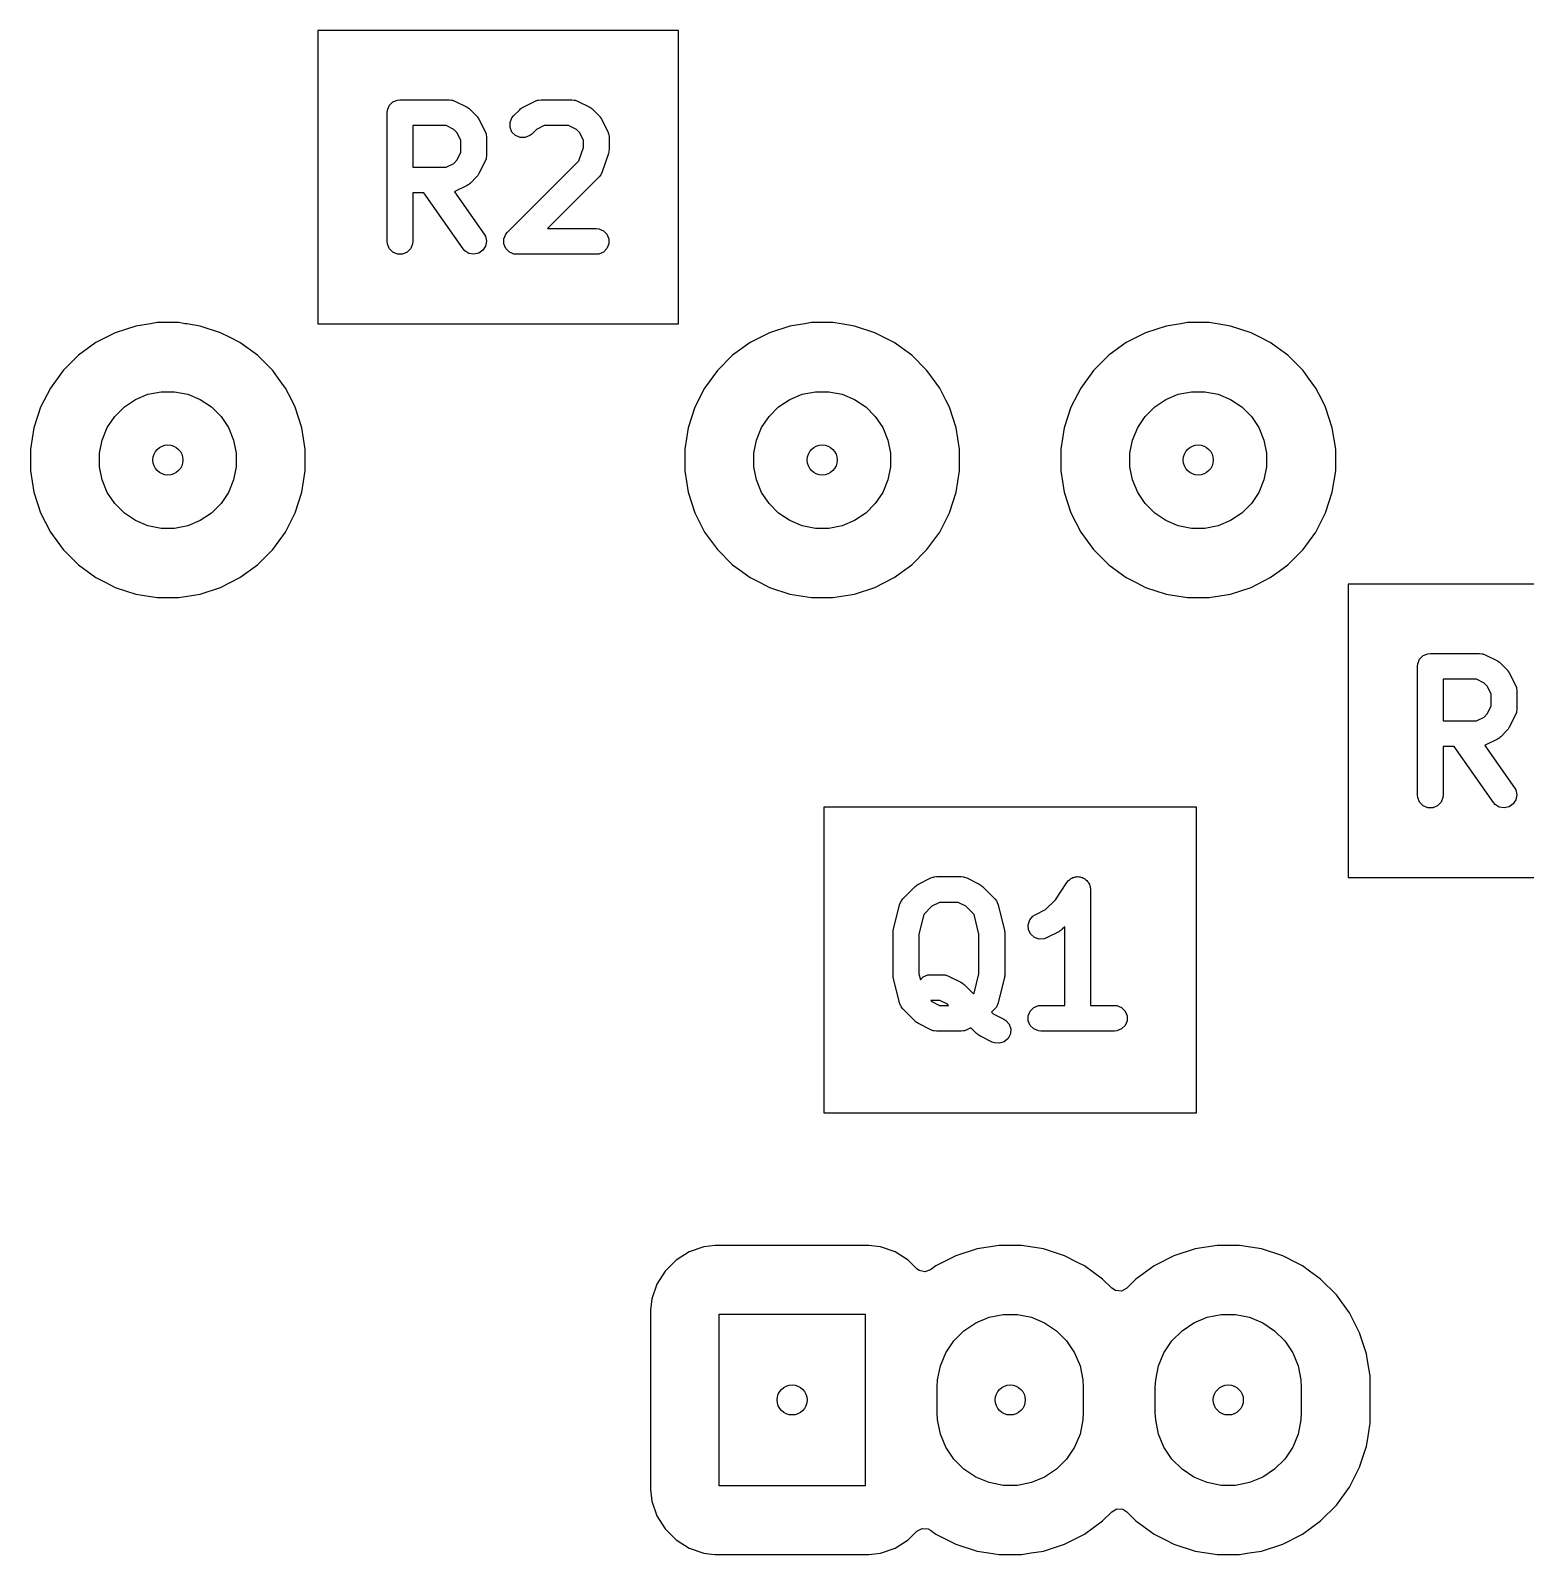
# Model space of a CAD drawing. Extents: x 20 to 124, y -124 to -20.
# Drawn here: x 41.95 to 59.37, y -97.72 to -79.97 of the extents above; entities that cross this region are included whole.
import ezdxf

# ---------------------------------------------------------------- set-up
doc = ezdxf.new("R2010")
doc.units = 0
doc.layers.add('BLACK', color=7, linetype='CONTINUOUS')
doc.layers.add('WHITE', color=7, linetype='CONTINUOUS')

msp = doc.modelspace()

# ---------------------------------------------------------------- linework, layer by layer
at = {"layer": 'BLACK', "linetype": 'CONTINUOUS'}
for p, q in [((49.499697, -79.966103), (45.301257, -79.966103)), ((45.301257, -79.966103), (45.301257, -83.381655)), ((49.499697, -82.131672), (49.499697, -79.966103)), ((46.173421, -80.798608), (46.227493, -80.77621)), ((46.227493, -80.77621), (46.256757, -80.773328)), ((46.256757, -80.773328), (46.828186, -80.773328)), ((46.828186, -80.773328), (46.85745, -80.77621)), ((46.85745, -80.77621), (46.86243, -80.778273)), ((46.86243, -80.778273), (46.867805, -80.778655)), ((46.867805, -80.778655), (46.895268, -80.789164)), ((47.832533, -80.789164), (47.859996, -80.778654)), ((47.859996, -80.778654), (47.865373, -80.778271)), ((47.865373, -80.778271), (47.870351, -80.77621)), ((47.870351, -80.77621), (47.899615, -80.773328)), ((47.899615, -80.773328), (48.256757, -80.773328)), ((48.256757, -80.773328), (48.286021, -80.77621)), ((48.286021, -80.77621), (48.290998, -80.778271)), ((48.290998, -80.778271), (48.296376, -80.778654)), ((48.296376, -80.778654), (48.323839, -80.789164)), ((46.106757, -80.923328), (46.109639, -80.894064)), ((46.106757, -82.423328), (46.106757, -80.923328)), ((46.109639, -80.894064), (46.132037, -80.839992)), ((46.132037, -80.839992), (46.173421, -80.798608)), ((46.895268, -80.789164), (47.038125, -80.860593)), ((47.038125, -80.860593), (47.05072, -80.868521)), ((47.05072, -80.868521), (47.054377, -80.870036)), ((47.054377, -80.870036), (47.058494, -80.873415)), ((47.058494, -80.873415), (47.063011, -80.876258)), ((47.063011, -80.876258), (47.065608, -80.879252)), ((47.065608, -80.879252), (47.077108, -80.88869)), ((47.077108, -80.88869), (47.148537, -80.960118)), ((47.579263, -80.960119), (47.650691, -80.888691)), ((47.650691, -80.888691), (47.662193, -80.87925)), ((47.662193, -80.87925), (47.664789, -80.876258)), ((47.664789, -80.876258), (47.669298, -80.873419)), ((47.669298, -80.873419), (47.673421, -80.870036)), ((47.673421, -80.870036), (47.677083, -80.868519)), ((47.677083, -80.868519), (47.689675, -80.860593)), ((47.689675, -80.860593), (47.832533, -80.789164)), ((48.323839, -80.789164), (48.466697, -80.860593)), ((48.466697, -80.860593), (48.47929, -80.86852)), ((48.47929, -80.86852), (48.48295, -80.870036)), ((48.48295, -80.870036), (48.487069, -80.873417)), ((48.487069, -80.873417), (48.491583, -80.876258)), ((48.491583, -80.876258), (48.494179, -80.879251)), ((48.494179, -80.879251), (48.505681, -80.888691)), ((48.505681, -80.888691), (48.577109, -80.960119)), ((46.792776, -81.073328), (46.406757, -81.073328)), ((46.406757, -81.073328), (46.406757, -81.559042)), ((46.88219, -81.118035), (46.792776, -81.073328)), ((46.919194, -81.155039), (46.88219, -81.118035)), ((47.148537, -80.960118), (47.157979, -80.971623)), ((47.157979, -80.971623), (47.160971, -80.974218)), ((47.160971, -80.974218), (47.16381, -80.978728)), ((47.16381, -80.978728), (47.167192, -80.982849)), ((47.167192, -80.982849), (47.168707, -80.986508)), ((47.168707, -80.986508), (47.176636, -80.999103)), ((47.176636, -80.999103), (47.248064, -81.141961)), ((47.538211, -81.036922), (47.560608, -80.98285)), ((47.538211, -81.095448), (47.538211, -81.036922)), ((47.560608, -81.14952), (47.538211, -81.095448)), ((47.560608, -80.98285), (47.579263, -80.960119)), ((47.845611, -81.118035), (47.791395, -81.172251)), ((47.935025, -81.073328), (47.845611, -81.118035)), ((48.221347, -81.073328), (47.935025, -81.073328)), ((48.310761, -81.118035), (48.221347, -81.073328)), ((48.347765, -81.155039), (48.310761, -81.118035)), ((48.577109, -80.960119), (48.586549, -80.971621)), ((48.586549, -80.971621), (48.589542, -80.974217)), ((48.589542, -80.974217), (48.59238, -80.978726)), ((48.59238, -80.978726), (48.595764, -80.982849)), ((48.595764, -80.982849), (48.59728, -80.986511)), ((48.59728, -80.986511), (48.605207, -80.999103)), ((48.605207, -80.999103), (48.676636, -81.141959)), ((46.9639, -81.244451), (46.919194, -81.155039)), ((46.9639, -81.387918), (46.9639, -81.244451)), ((47.248064, -81.141961), (47.258574, -81.169424)), ((47.258574, -81.169424), (47.258955, -81.174799)), ((47.258955, -81.174799), (47.261018, -81.179778)), ((47.261018, -81.179778), (47.2639, -81.209042)), ((47.2639, -81.209042), (47.2639, -81.423328)), ((47.601994, -81.190906), (47.560608, -81.14952)), ((47.656066, -81.213303), (47.601994, -81.190906)), ((47.714592, -81.213303), (47.656066, -81.213303)), ((47.768664, -81.190906), (47.714592, -81.213303)), ((47.791395, -81.172251), (47.768664, -81.190906)), ((48.392472, -81.244452), (48.347765, -81.155039)), ((48.392472, -81.327559), (48.392472, -81.244452)), ((48.676636, -81.141959), (48.687145, -81.169423)), ((48.687145, -81.169423), (48.687526, -81.174797)), ((48.687526, -81.174797), (48.68959, -81.179778)), ((48.68959, -81.179778), (48.692472, -81.209042)), ((48.692472, -81.209042), (48.692472, -81.3519)), ((46.882188, -81.514336), (46.919193, -81.477331)), ((46.919193, -81.477331), (46.9639, -81.387918)), ((47.248064, -81.490409), (47.176636, -81.633267)), ((47.258574, -81.462946), (47.248064, -81.490409)), ((47.258955, -81.45757), (47.258574, -81.462946)), ((47.261018, -81.452592), (47.258955, -81.45757)), ((47.2639, -81.423328), (47.261018, -81.452592)), ((47.507834, -82.317262), (48.339938, -81.485157)), ((48.339938, -81.485157), (48.392472, -81.327559)), ((48.684774, -81.399335), (48.613345, -81.61362)), ((48.688073, -81.384825), (48.684774, -81.399335)), ((48.68959, -81.381164), (48.688073, -81.384825)), ((48.690112, -81.375855), (48.68959, -81.381164)), ((48.691294, -81.370661), (48.690112, -81.375855)), ((48.692472, -81.3519), (48.691013, -81.366711)), ((48.691013, -81.366711), (48.691294, -81.370661)), ((46.406757, -81.559042), (46.792776, -81.559042)), ((46.792776, -81.559042), (46.882188, -81.514336)), ((47.157979, -81.660746), (47.148538, -81.672251)), ((47.160971, -81.658152), (47.157979, -81.660746)), ((47.163809, -81.653642), (47.160971, -81.658152)), ((47.167193, -81.64952), (47.163809, -81.653642)), ((47.168709, -81.645858), (47.167193, -81.64952)), ((47.176636, -81.633267), (47.168709, -81.645858)), ((48.595764, -81.649521), (48.577109, -81.672251)), ((48.597827, -81.644539), (48.595764, -81.649521)), ((48.601357, -81.64047), (48.597827, -81.644539)), ((48.613345, -81.61362), (48.601357, -81.64047)), ((46.895268, -81.843206), (46.891833, -81.84452)), ((46.891833, -81.84452), (47.236785, -82.337309)), ((47.038125, -81.771778), (46.895268, -81.843206)), ((47.050718, -81.76385), (47.038125, -81.771778)), ((47.054378, -81.762335), (47.050718, -81.76385)), ((47.058497, -81.758953), (47.054378, -81.762335)), ((47.063011, -81.756113), (47.058497, -81.758953)), ((47.065607, -81.753119), (47.063011, -81.756113)), ((47.077109, -81.74368), (47.065607, -81.753119)), ((47.148538, -81.672251), (47.077109, -81.74368)), ((48.577109, -81.672251), (47.976032, -82.273328)), ((46.535802, -81.859042), (46.406757, -81.859042)), ((46.406757, -81.859042), (46.406757, -82.423328)), ((46.991015, -82.509347), (46.535802, -81.859042)), ((49.499697, -83.381655), (49.499697, -82.131672)), ((47.236785, -82.337309), (47.251206, -82.362935)), ((47.251206, -82.362935), (47.263865, -82.420077)), ((47.466782, -82.394065), (47.489179, -82.339993)), ((47.489179, -82.339993), (47.507834, -82.317262)), ((47.976032, -82.273328), (48.542472, -82.273328)), ((48.542472, -82.273328), (48.571736, -82.27621)), ((48.571736, -82.27621), (48.625808, -82.298608)), ((48.625808, -82.298608), (48.667192, -82.339992)), ((48.667192, -82.339992), (48.68959, -82.394064)), ((46.109639, -82.452592), (46.106757, -82.423328)), ((46.132037, -82.506664), (46.109639, -82.452592)), ((46.173421, -82.548048), (46.132037, -82.506664)), ((46.227493, -82.570446), (46.173421, -82.548048)), ((46.340093, -82.548048), (46.286021, -82.570446)), ((46.381477, -82.506664), (46.340093, -82.548048)), ((46.403875, -82.452592), (46.381477, -82.506664)), ((46.406757, -82.423328), (46.403875, -82.452592)), ((47.010158, -82.531669), (46.991015, -82.509347)), ((47.059515, -82.563122), (47.010158, -82.531669)), ((47.222241, -82.52707), (47.174293, -82.560634)), ((47.253694, -82.477713), (47.222241, -82.52707)), ((47.263865, -82.420077), (47.253694, -82.477713)), ((47.466782, -82.452591), (47.466782, -82.394065)), ((47.489179, -82.506663), (47.466782, -82.452591)), ((47.530565, -82.548049), (47.489179, -82.506663)), ((47.560948, -82.560634), (47.530565, -82.548049)), ((48.625808, -82.548048), (48.571736, -82.570446)), ((48.667192, -82.506664), (48.625808, -82.548048)), ((48.68959, -82.452592), (48.667192, -82.506664)), ((48.68959, -82.394064), (48.68959, -82.452592)), ((46.286021, -82.570446), (46.227493, -82.570446)), ((47.117151, -82.573293), (47.059515, -82.563122)), ((47.174293, -82.560634), (47.117151, -82.573293)), ((47.584636, -82.570446), (47.560948, -82.560634)), ((47.6139, -82.573328), (47.584636, -82.570446)), ((48.542472, -82.573328), (47.6139, -82.573328)), ((48.571736, -82.570446), (48.542472, -82.573328)), ((43.179114, -83.40891), (42.939516, -83.48676)), ((43.351195, -83.381655), (43.179114, -83.40891)), ((43.427938, -83.3695), (43.351195, -83.381655)), ((43.679862, -83.3695), (43.427938, -83.3695)), ((43.756605, -83.381655), (43.679862, -83.3695)), ((43.77583, -83.3847), (43.756605, -83.381655)), ((43.928685, -83.40891), (43.77583, -83.3847)), ((44.168283, -83.48676), (43.928685, -83.40891)), ((45.301257, -83.381655), (49.499697, -83.381655)), ((50.799114, -83.40891), (50.559516, -83.48676)), ((50.971195, -83.381655), (50.799114, -83.40891)), ((51.047938, -83.3695), (50.971195, -83.381655)), ((51.299862, -83.3695), (51.047938, -83.3695)), ((51.39583, -83.3847), (51.299862, -83.3695)), ((51.548685, -83.40891), (51.39583, -83.3847)), ((51.788283, -83.48676), (51.548685, -83.40891)), ((55.179114, -83.40891), (54.939516, -83.48676)), ((55.351195, -83.381655), (55.179114, -83.40891)), ((55.427938, -83.3695), (55.351195, -83.381655)), ((55.679862, -83.3695), (55.427938, -83.3695)), ((55.77583, -83.3847), (55.679862, -83.3695)), ((55.928685, -83.40891), (55.77583, -83.3847)), ((56.168283, -83.48676), (55.928685, -83.40891)), ((42.715051, -83.601132), (42.51125, -83.749201)), ((42.939516, -83.48676), (42.715051, -83.601132)), ((44.277318, -83.542317), (44.168283, -83.48676)), ((44.392745, -83.60113), (44.277318, -83.542317)), ((44.392747, -83.601131), (44.392745, -83.60113)), ((44.392748, -83.601132), (44.392747, -83.601131)), ((44.596549, -83.749201), (44.392748, -83.601132)), ((50.335051, -83.601132), (50.13125, -83.749201)), ((50.559516, -83.48676), (50.335051, -83.601132)), ((51.897318, -83.542317), (51.788283, -83.48676)), ((52.012745, -83.60113), (51.897318, -83.542317)), ((52.012747, -83.601131), (52.012745, -83.60113)), ((52.012748, -83.601132), (52.012747, -83.601131)), ((52.216549, -83.749201), (52.012748, -83.601132)), ((54.715051, -83.601132), (54.51125, -83.749201)), ((54.939516, -83.48676), (54.715051, -83.601132)), ((56.277318, -83.542317), (56.168283, -83.48676)), ((56.392745, -83.60113), (56.277318, -83.542317)), ((56.392747, -83.601131), (56.392745, -83.60113)), ((56.392748, -83.601132), (56.392747, -83.601131)), ((56.596549, -83.749201), (56.392748, -83.601132)), ((42.511245, -83.749205), (42.333105, -83.927345)), ((42.51125, -83.749201), (42.511245, -83.749205)), ((44.596554, -83.749205), (44.596549, -83.749201)), ((44.774694, -83.927345), (44.596554, -83.749205)), ((50.131245, -83.749205), (49.953105, -83.927345)), ((50.13125, -83.749201), (50.131245, -83.749205)), ((52.216554, -83.749205), (52.216549, -83.749201)), ((52.394694, -83.927345), (52.216554, -83.749205)), ((54.511245, -83.749205), (54.333105, -83.927345)), ((54.51125, -83.749201), (54.511245, -83.749205)), ((56.596554, -83.749205), (56.596549, -83.749201)), ((56.774694, -83.927345), (56.596554, -83.749205)), ((42.333101, -83.92735), (42.185032, -84.131151)), ((42.333105, -83.927345), (42.333101, -83.92735)), ((44.774698, -83.92735), (44.774694, -83.927345)), ((44.839139, -84.016046), (44.774698, -83.92735)), ((49.953101, -83.92735), (49.805032, -84.131151)), ((49.953105, -83.927345), (49.953101, -83.92735)), ((52.394698, -83.92735), (52.394694, -83.927345)), ((52.459139, -84.016046), (52.394698, -83.92735)), ((54.333101, -83.92735), (54.185032, -84.131151)), ((54.333105, -83.927345), (54.333101, -83.92735)), ((56.774698, -83.92735), (56.774694, -83.927345)), ((56.839139, -84.016046), (56.774698, -83.92735)), ((42.185032, -84.131151), (42.07066, -84.355616)), ((44.92277, -84.131155), (44.839139, -84.016046)), ((44.995647, -84.274184), (44.92277, -84.131155)), ((49.805032, -84.131151), (49.69066, -84.355616)), ((52.54277, -84.131155), (52.459139, -84.016046)), ((52.615647, -84.274184), (52.54277, -84.131155)), ((54.185032, -84.131151), (54.07066, -84.355616)), ((56.92277, -84.131155), (56.839139, -84.016046)), ((56.995647, -84.274184), (56.92277, -84.131155)), ((43.046385, -84.351592), (43.176783, -84.264463)), ((43.176783, -84.264463), (43.321672, -84.204448)), ((43.321672, -84.204448), (43.475486, -84.173852)), ((43.475486, -84.173852), (43.632314, -84.173852)), ((43.632314, -84.173852), (43.786128, -84.204448)), ((43.786128, -84.204448), (43.931017, -84.264463)), ((43.931017, -84.264463), (44.061415, -84.351592)), ((45.037139, -84.355616), (44.995647, -84.274184)), ((50.666385, -84.351592), (50.796783, -84.264463)), ((50.796783, -84.264463), (50.941672, -84.204448)), ((50.941672, -84.204448), (51.095486, -84.173852)), ((51.095486, -84.173852), (51.252314, -84.173852)), ((51.252314, -84.173852), (51.406128, -84.204448)), ((51.406128, -84.204448), (51.551017, -84.264463)), ((51.551017, -84.264463), (51.681415, -84.351592)), ((52.657139, -84.355616), (52.615647, -84.274184)), ((55.046385, -84.351592), (55.176783, -84.264463)), ((55.176783, -84.264463), (55.321672, -84.204448)), ((55.321672, -84.204448), (55.475486, -84.173852)), ((55.475486, -84.173852), (55.632314, -84.173852)), ((55.632314, -84.173852), (55.786128, -84.204448)), ((55.786128, -84.204448), (55.931017, -84.264463)), ((55.931017, -84.264463), (56.061415, -84.351592)), ((57.037139, -84.355616), (56.995647, -84.274184)), ((42.07066, -84.355616), (41.99281, -84.595214)), ((42.848363, -84.592883), (42.935492, -84.462485)), ((42.935492, -84.462485), (43.046385, -84.351592)), ((44.061415, -84.351592), (44.172308, -84.462485)), ((44.172308, -84.462485), (44.259437, -84.592883)), ((45.037139, -84.355618), (45.037139, -84.355616)), ((45.037141, -84.355621), (45.037139, -84.355618)), ((45.11499, -84.595215), (45.037141, -84.355621)), ((49.69066, -84.355616), (49.61281, -84.595214)), ((50.468363, -84.592883), (50.555492, -84.462485)), ((50.555492, -84.462485), (50.666385, -84.351592)), ((51.681415, -84.351592), (51.792308, -84.462485)), ((51.792308, -84.462485), (51.879437, -84.592883)), ((52.657139, -84.355618), (52.657139, -84.355616)), ((52.657141, -84.355621), (52.657139, -84.355618)), ((52.73499, -84.595215), (52.657141, -84.355621)), ((54.07066, -84.355616), (53.99281, -84.595214)), ((54.848363, -84.592883), (54.935492, -84.462485)), ((54.935492, -84.462485), (55.046385, -84.351592)), ((56.061415, -84.351592), (56.172308, -84.462485)), ((56.172308, -84.462485), (56.259437, -84.592883)), ((57.037139, -84.355618), (57.037139, -84.355616)), ((57.037141, -84.355621), (57.037139, -84.355618)), ((57.11499, -84.595215), (57.037141, -84.355621)), ((41.99281, -84.595214), (41.9534, -84.844038)), ((42.788348, -84.737772), (42.848363, -84.592883)), ((44.259437, -84.592883), (44.319452, -84.737772)), ((45.1544, -84.844038), (45.11499, -84.595215)), ((49.61281, -84.595214), (49.5734, -84.844038)), ((50.408348, -84.737772), (50.468363, -84.592883)), ((51.879437, -84.592883), (51.939452, -84.737772)), ((52.7744, -84.844038), (52.73499, -84.595215)), ((53.99281, -84.595214), (53.9534, -84.844038)), ((54.788348, -84.737772), (54.848363, -84.592883)), ((56.259437, -84.592883), (56.319452, -84.737772)), ((57.1544, -84.844038), (57.11499, -84.595215)), ((41.9534, -84.844038), (41.9534, -85.095961)), ((42.757752, -84.891586), (42.788348, -84.737772)), ((44.319452, -84.737772), (44.350048, -84.891586)), ((45.1544, -85.095962), (45.1544, -84.844038)), ((49.5734, -84.844038), (49.5734, -85.095961)), ((50.377752, -84.891586), (50.408348, -84.737772)), ((51.939452, -84.737772), (51.970048, -84.891586)), ((52.7744, -85.095962), (52.7744, -84.844038)), ((53.9534, -84.844038), (53.9534, -85.095961)), ((54.757752, -84.891586), (54.788348, -84.737772)), ((56.319452, -84.737772), (56.350048, -84.891586)), ((57.1544, -85.095962), (57.1544, -84.844038)), ((42.757752, -85.048414), (42.757752, -84.891586)), ((44.350048, -84.891586), (44.350048, -85.048414)), ((50.377752, -85.048414), (50.377752, -84.891586)), ((51.970048, -84.891586), (51.970048, -85.048414)), ((54.757752, -85.048414), (54.757752, -84.891586)), ((56.350048, -84.891586), (56.350048, -85.048414)), ((41.9534, -85.095961), (41.99281, -85.344785)), ((42.788348, -85.202228), (42.757752, -85.048414)), ((42.848363, -85.347117), (42.788348, -85.202228)), ((44.319452, -85.202228), (44.259437, -85.347117)), ((44.350048, -85.048414), (44.319452, -85.202228)), ((45.11499, -85.344785), (45.1544, -85.095962)), ((49.5734, -85.095961), (49.61281, -85.344785)), ((50.408348, -85.202228), (50.377752, -85.048414)), ((50.468363, -85.347117), (50.408348, -85.202228)), ((51.939452, -85.202228), (51.879437, -85.347117)), ((51.970048, -85.048414), (51.939452, -85.202228)), ((52.73499, -85.344785), (52.7744, -85.095962)), ((53.9534, -85.095961), (53.99281, -85.344785)), ((54.788348, -85.202228), (54.757752, -85.048414)), ((54.848363, -85.347117), (54.788348, -85.202228)), ((56.319452, -85.202228), (56.259437, -85.347117)), ((56.350048, -85.048414), (56.319452, -85.202228)), ((57.11499, -85.344785), (57.1544, -85.095962)), ((41.99281, -85.344785), (42.07066, -85.584383)), ((42.935492, -85.477515), (42.848363, -85.347117)), ((44.259437, -85.347117), (44.172308, -85.477515)), ((45.037141, -85.584379), (45.11499, -85.344785)), ((49.61281, -85.344785), (49.69066, -85.584383)), ((50.555492, -85.477515), (50.468363, -85.347117)), ((51.879437, -85.347117), (51.792308, -85.477515)), ((52.657141, -85.584379), (52.73499, -85.344785)), ((53.99281, -85.344785), (54.07066, -85.584383)), ((54.935492, -85.477515), (54.848363, -85.347117)), ((56.259437, -85.347117), (56.172308, -85.477515)), ((57.037141, -85.584379), (57.11499, -85.344785)), ((43.046385, -85.588408), (42.935492, -85.477515)), ((44.172308, -85.477515), (44.061415, -85.588408)), ((50.666385, -85.588408), (50.555492, -85.477515)), ((51.792308, -85.477515), (51.681415, -85.588408)), ((55.046385, -85.588408), (54.935492, -85.477515)), ((56.172308, -85.477515), (56.061415, -85.588408)), ((42.07066, -85.584383), (42.185032, -85.808848)), ((43.176783, -85.675537), (43.046385, -85.588408)), ((43.321672, -85.735552), (43.176783, -85.675537)), ((43.475486, -85.766148), (43.321672, -85.735552)), ((43.786128, -85.735552), (43.632314, -85.766148)), ((43.931017, -85.675537), (43.786128, -85.735552)), ((44.061415, -85.588408), (43.931017, -85.675537)), ((44.92277, -85.808845), (45.037141, -85.584379)), ((49.69066, -85.584383), (49.805032, -85.808848)), ((50.796783, -85.675537), (50.666385, -85.588408)), ((50.941672, -85.735552), (50.796783, -85.675537)), ((51.095486, -85.766148), (50.941672, -85.735552)), ((51.406128, -85.735552), (51.252314, -85.766148)), ((51.551017, -85.675537), (51.406128, -85.735552)), ((51.681415, -85.588408), (51.551017, -85.675537)), ((52.54277, -85.808845), (52.657141, -85.584379)), ((54.07066, -85.584383), (54.185032, -85.808848)), ((55.176783, -85.675537), (55.046385, -85.588408)), ((55.321672, -85.735552), (55.176783, -85.675537)), ((55.475486, -85.766148), (55.321672, -85.735552)), ((55.786128, -85.735552), (55.632314, -85.766148)), ((55.931017, -85.675537), (55.786128, -85.735552)), ((56.061415, -85.588408), (55.931017, -85.675537)), ((56.92277, -85.808845), (57.037141, -85.584379)), ((42.185032, -85.808848), (42.333101, -86.012649)), ((43.632314, -85.766148), (43.475486, -85.766148)), ((44.774693, -86.012656), (44.92277, -85.808845)), ((49.805032, -85.808848), (49.953101, -86.012649)), ((51.252314, -85.766148), (51.095486, -85.766148)), ((52.394693, -86.012656), (52.54277, -85.808845)), ((54.185032, -85.808848), (54.333101, -86.012649)), ((55.632314, -85.766148), (55.475486, -85.766148)), ((56.774693, -86.012656), (56.92277, -85.808845)), ((42.333101, -86.012649), (42.333105, -86.012654)), ((42.333105, -86.012654), (42.511245, -86.190794)), ((44.596556, -86.190793), (44.774693, -86.012656)), ((49.953101, -86.012649), (49.953105, -86.012654)), ((49.953105, -86.012654), (50.131245, -86.190794)), ((52.216556, -86.190793), (52.394693, -86.012656)), ((54.333101, -86.012649), (54.333105, -86.012654)), ((54.333105, -86.012654), (54.511245, -86.190794)), ((56.596556, -86.190793), (56.774693, -86.012656)), ((42.511245, -86.190794), (42.51125, -86.190798)), ((42.51125, -86.190798), (42.612587, -86.264423)), ((42.612587, -86.264423), (42.715055, -86.33887)), ((44.392745, -86.33887), (44.596556, -86.190793)), ((50.131245, -86.190794), (50.13125, -86.190798)), ((50.13125, -86.190798), (50.232587, -86.264423)), ((50.232587, -86.264423), (50.335055, -86.33887)), ((52.012745, -86.33887), (52.216556, -86.190793)), ((54.511245, -86.190794), (54.51125, -86.190798)), ((54.51125, -86.190798), (54.612587, -86.264423)), ((54.612587, -86.264423), (54.715055, -86.33887)), ((56.441447, -86.303485), (56.495214, -86.264423)), ((56.495214, -86.264423), (56.596549, -86.190798)), ((56.596547, -86.190798), (56.596556, -86.190793)), ((56.596549, -86.190798), (56.596547, -86.190798)), ((42.715055, -86.33887), (42.830486, -86.397685)), ((42.830486, -86.397685), (42.939516, -86.453239)), ((42.939516, -86.453239), (42.939518, -86.453239)), ((42.939518, -86.453239), (42.939521, -86.453241)), ((42.939521, -86.453241), (43.179115, -86.53109)), ((43.928685, -86.53109), (44.168279, -86.453241)), ((44.168279, -86.453241), (44.392745, -86.33887)), ((50.335055, -86.33887), (50.450486, -86.397685)), ((50.450486, -86.397685), (50.559516, -86.453239)), ((50.559516, -86.453239), (50.559518, -86.453239)), ((50.559518, -86.453239), (50.559521, -86.453241)), ((50.559521, -86.453241), (50.799115, -86.53109)), ((51.548685, -86.53109), (51.788279, -86.453241)), ((51.788279, -86.453241), (52.012745, -86.33887)), ((54.715055, -86.33887), (54.830486, -86.397685)), ((54.830486, -86.397685), (54.939516, -86.453239)), ((54.939516, -86.453239), (54.939518, -86.453239)), ((54.939518, -86.453239), (54.939521, -86.453241)), ((54.939521, -86.453241), (55.179115, -86.53109)), ((55.928685, -86.53109), (56.168279, -86.453241)), ((56.168279, -86.453241), (56.392745, -86.33887)), ((56.392745, -86.33887), (56.441447, -86.303485)), ((61.499697, -86.416103), (57.301257, -86.416103)), ((57.301257, -86.416103), (57.301257, -89.831655)), ((43.179115, -86.53109), (43.427938, -86.5705)), ((43.427938, -86.5705), (43.427939, -86.5705)), ((43.427939, -86.5705), (43.679861, -86.5705)), ((43.679861, -86.5705), (43.679862, -86.5705)), ((43.679862, -86.5705), (43.928685, -86.53109)), ((50.799115, -86.53109), (51.047938, -86.5705)), ((51.047938, -86.5705), (51.047939, -86.5705)), ((51.047939, -86.5705), (51.299861, -86.5705)), ((51.299861, -86.5705), (51.299862, -86.5705)), ((51.299862, -86.5705), (51.548685, -86.53109)), ((55.179115, -86.53109), (55.427938, -86.5705)), ((55.427938, -86.5705), (55.427939, -86.5705)), ((55.427939, -86.5705), (55.679861, -86.5705)), ((55.679861, -86.5705), (55.679862, -86.5705)), ((55.679862, -86.5705), (55.928685, -86.53109)), ((58.106757, -87.373328), (58.109639, -87.344064)), ((58.109639, -87.344064), (58.132037, -87.289992)), ((58.132037, -87.289992), (58.173421, -87.248608)), ((58.173421, -87.248608), (58.227493, -87.22621)), ((58.227493, -87.22621), (58.256757, -87.223328)), ((58.256757, -87.223328), (58.828186, -87.223328)), ((58.828186, -87.223328), (58.85745, -87.22621)), ((58.85745, -87.22621), (58.86243, -87.228273)), ((58.86243, -87.228273), (58.867805, -87.228655)), ((58.867805, -87.228655), (58.895268, -87.239164)), ((58.895268, -87.239164), (59.038125, -87.310593)), ((59.038125, -87.310593), (59.05072, -87.318521)), ((59.05072, -87.318521), (59.054377, -87.320036)), ((59.054377, -87.320036), (59.058494, -87.323415)), ((59.058494, -87.323415), (59.063011, -87.326258)), ((59.063011, -87.326258), (59.065608, -87.329252)), ((59.065608, -87.329252), (59.077108, -87.33869)), ((59.077108, -87.33869), (59.148537, -87.410118)), ((58.106757, -88.873328), (58.106757, -87.373328)), ((58.792776, -87.523328), (58.406757, -87.523328)), ((58.406757, -87.523328), (58.406757, -88.009042)), ((58.88219, -87.568035), (58.792776, -87.523328)), ((59.148537, -87.410118), (59.157979, -87.421623)), ((59.157979, -87.421623), (59.160971, -87.424218)), ((59.160971, -87.424218), (59.16381, -87.428728)), ((59.16381, -87.428728), (59.167192, -87.432849)), ((59.167192, -87.432849), (59.168707, -87.436508)), ((59.168707, -87.436508), (59.176636, -87.449103)), ((59.176636, -87.449103), (59.248064, -87.591961)), ((58.919194, -87.605039), (58.88219, -87.568035)), ((58.9639, -87.694451), (58.919194, -87.605039)), ((58.9639, -87.837918), (58.9639, -87.694451)), ((59.248064, -87.591961), (59.258574, -87.619424)), ((59.258574, -87.619424), (59.258955, -87.624799)), ((59.258955, -87.624799), (59.261018, -87.629778)), ((59.261018, -87.629778), (59.2639, -87.659042)), ((59.2639, -87.659042), (59.2639, -87.873328)), ((58.919193, -87.927331), (58.9639, -87.837918)), ((59.2639, -87.873328), (59.261018, -87.902592)), ((58.406757, -88.009042), (58.792776, -88.009042)), ((58.792776, -88.009042), (58.882188, -87.964336)), ((58.882188, -87.964336), (58.919193, -87.927331)), ((59.248064, -87.940409), (59.176636, -88.083267)), ((59.258574, -87.912946), (59.248064, -87.940409)), ((59.258955, -87.90757), (59.258574, -87.912946)), ((59.261018, -87.902592), (59.258955, -87.90757)), ((59.038125, -88.221778), (58.895268, -88.293206)), ((59.050718, -88.21385), (59.038125, -88.221778)), ((59.054378, -88.212335), (59.050718, -88.21385)), ((59.058497, -88.208953), (59.054378, -88.212335)), ((59.063011, -88.206113), (59.058497, -88.208953)), ((59.065607, -88.203119), (59.063011, -88.206113)), ((59.077109, -88.19368), (59.065607, -88.203119)), ((59.148538, -88.122251), (59.077109, -88.19368)), ((59.157979, -88.110746), (59.148538, -88.122251)), ((59.160971, -88.108152), (59.157979, -88.110746)), ((59.163809, -88.103642), (59.160971, -88.108152)), ((59.167193, -88.09952), (59.163809, -88.103642)), ((59.168709, -88.095858), (59.167193, -88.09952)), ((59.176636, -88.083267), (59.168709, -88.095858)), ((58.535802, -88.309042), (58.406757, -88.309042)), ((58.406757, -88.309042), (58.406757, -88.873328)), ((58.991015, -88.959347), (58.535802, -88.309042)), ((58.895268, -88.293206), (58.891833, -88.29452)), ((58.891833, -88.29452), (59.236785, -88.787309)), ((58.109639, -88.902592), (58.106757, -88.873328)), ((58.132037, -88.956664), (58.109639, -88.902592)), ((58.403875, -88.902592), (58.381477, -88.956664)), ((58.406757, -88.873328), (58.403875, -88.902592)), ((59.253694, -88.927713), (59.222241, -88.97707)), ((59.236785, -88.787309), (59.251206, -88.812935)), ((59.251206, -88.812935), (59.263865, -88.870077)), ((59.263865, -88.870077), (59.253694, -88.927713)), ((55.533686, -89.014984), (51.19141, -89.014984)), ((51.19141, -89.014984), (51.19141, -92.57341)), ((55.533686, -89.831655), (55.533686, -89.014984)), ((58.173421, -88.998048), (58.132037, -88.956664)), ((58.227493, -89.020446), (58.173421, -88.998048)), ((58.286021, -89.020446), (58.227493, -89.020446)), ((58.340093, -88.998048), (58.286021, -89.020446)), ((58.381477, -88.956664), (58.340093, -88.998048)), ((59.010158, -88.981669), (58.991015, -88.959347)), ((59.059515, -89.013122), (59.010158, -88.981669)), ((59.117151, -89.023293), (59.059515, -89.013122)), ((59.174293, -89.010634), (59.117151, -89.023293)), ((59.222241, -88.97707), (59.174293, -89.010634)), ((52.439674, -89.839164), (52.467138, -89.828655)), ((52.467138, -89.828655), (52.472512, -89.828273)), ((52.472512, -89.828273), (52.477493, -89.82621)), ((52.477493, -89.82621), (52.506757, -89.823328)), ((52.506757, -89.823328), (52.792471, -89.823328)), ((52.792471, -89.823328), (52.821735, -89.82621)), ((52.821735, -89.82621), (52.826715, -89.828273)), ((52.826715, -89.828273), (52.83209, -89.828655)), ((52.83209, -89.828655), (52.859553, -89.839164)), ((54.079854, -89.842984), (54.092067, -89.834806)), ((54.092067, -89.834806), (54.106628, -89.831893)), ((54.106628, -89.831893), (54.12035, -89.82621)), ((54.12035, -89.82621), (54.135047, -89.82621)), ((54.135047, -89.82621), (54.149457, -89.823328)), ((54.149457, -89.823328), (54.164027, -89.82621)), ((54.164027, -89.82621), (54.178878, -89.82621)), ((54.178878, -89.82621), (54.192452, -89.831832)), ((54.192452, -89.831832), (54.206871, -89.834685)), ((54.206871, -89.834685), (54.219231, -89.842925)), ((55.533686, -92.57341), (55.533686, -89.831655)), ((57.301257, -89.831655), (61.499697, -89.831655)), ((52.114976, -90.081548), (52.257834, -89.938691)), ((52.257834, -89.938691), (52.269335, -89.929252)), ((52.269335, -89.929252), (52.271932, -89.926258)), ((52.271932, -89.926258), (52.276445, -89.923417)), ((52.276445, -89.923417), (52.280565, -89.920036)), ((52.280565, -89.920036), (52.284224, -89.91852)), ((52.284224, -89.91852), (52.296818, -89.910593)), ((52.296818, -89.910593), (52.439674, -89.839164)), ((52.859553, -89.839164), (53.00241, -89.910593)), ((53.00241, -89.910593), (53.015003, -89.91852)), ((53.015003, -89.91852), (53.018663, -89.920036)), ((53.018663, -89.920036), (53.022782, -89.923417)), ((53.022782, -89.923417), (53.027296, -89.926258)), ((53.027296, -89.926258), (53.029892, -89.929251)), ((53.029892, -89.929251), (53.041394, -89.938691)), ((53.041394, -89.938691), (53.184251, -90.081548)), ((53.890187, -90.092051), (54.024807, -89.890123)), ((54.024807, -89.890123), (54.024873, -89.890042)), ((54.024873, -89.890042), (54.024894, -89.889992)), ((54.024894, -89.889992), (54.025005, -89.88988)), ((54.025005, -89.88988), (54.043437, -89.867372)), ((54.043437, -89.867372), (54.055779, -89.859106)), ((54.055779, -89.859106), (54.066278, -89.848608)), ((54.066278, -89.848608), (54.079854, -89.842984)), ((54.219231, -89.842925), (54.23295, -89.848608)), ((54.23295, -89.848608), (54.243339, -89.858997)), ((54.243339, -89.858997), (54.25557, -89.867151)), ((54.25557, -89.867151), (54.263835, -89.879493)), ((54.263835, -89.879493), (54.274334, -89.889992)), ((54.274334, -89.889992), (54.279957, -89.903568)), ((54.279957, -89.903568), (54.288136, -89.915781)), ((54.288136, -89.915781), (54.291048, -89.930343)), ((54.291048, -89.930343), (54.296732, -89.944064)), ((54.296732, -89.944064), (54.299583, -89.973016)), ((54.299583, -89.973016), (54.299614, -89.97317)), ((54.299614, -89.97317), (54.299603, -89.973222)), ((54.299603, -89.973222), (54.299614, -89.973328)), ((54.299614, -89.973328), (54.299614, -91.323328)), ((52.004093, -90.436948), (52.075521, -90.151234)), ((52.075521, -90.151234), (52.085414, -90.123543)), ((52.085414, -90.123543), (52.092052, -90.114583)), ((52.092052, -90.114583), (52.096321, -90.104278)), ((52.096321, -90.104278), (52.114976, -90.081548)), ((52.452753, -90.168034), (52.356486, -90.264302)), ((52.542167, -90.123328), (52.452753, -90.168034)), ((52.757061, -90.123328), (52.542167, -90.123328)), ((52.846474, -90.168035), (52.757061, -90.123328)), ((52.94274, -90.264301), (52.846474, -90.168035)), ((53.184251, -90.081548), (53.202906, -90.104278)), ((53.202906, -90.104278), (53.207173, -90.114581)), ((53.207173, -90.114581), (53.213813, -90.123542)), ((53.213813, -90.123542), (53.223706, -90.151233)), ((53.223706, -90.151233), (53.295135, -90.436947)), ((53.775046, -90.207192), (53.890187, -90.092051)), ((52.356486, -90.264302), (52.299614, -90.491791)), ((52.999614, -90.491792), (52.94274, -90.264301)), ((53.572221, -90.383139), (53.590728, -90.327616)), ((53.590728, -90.327616), (53.629075, -90.283401)), ((53.629075, -90.283401), (53.653961, -90.267736)), ((53.653961, -90.267736), (53.775046, -90.207192)), ((51.999614, -90.473328), (52.000116, -90.468224)), ((51.999614, -90.973328), (51.999614, -90.473328)), ((51.999791, -90.466037), (52.00141, -90.455086)), ((52.000116, -90.468224), (51.999791, -90.466037)), ((52.00141, -90.455086), (52.002496, -90.444064)), ((52.002496, -90.444064), (52.003343, -90.442019)), ((52.003343, -90.442019), (52.004093, -90.436948)), ((52.299614, -90.491791), (52.299614, -90.954864)), ((52.999614, -90.954863), (52.999614, -90.491792)), ((53.295135, -90.436947), (53.295885, -90.442019)), ((53.295885, -90.442019), (53.296732, -90.444064)), ((53.296732, -90.444064), (53.297817, -90.455083)), ((53.297817, -90.455083), (53.299437, -90.466036)), ((53.299437, -90.466036), (53.299111, -90.468224)), ((53.299111, -90.468224), (53.299614, -90.473328)), ((53.299614, -90.473328), (53.299614, -90.973328)), ((53.57637, -90.441519), (53.572221, -90.383139)), ((53.602544, -90.493868), (53.57637, -90.441519)), ((53.646759, -90.532215), (53.602544, -90.493868)), ((53.702282, -90.550722), (53.646759, -90.532215)), ((53.760662, -90.546573), (53.702282, -90.550722)), ((53.788125, -90.536064), (53.760662, -90.546573)), ((53.930982, -90.464635), (53.788125, -90.536064)), ((53.943575, -90.456707), (53.930982, -90.464635)), ((53.947235, -90.455192), (53.943575, -90.456707)), ((53.951354, -90.45181), (53.947235, -90.455192)), ((53.955868, -90.44897), (53.951354, -90.45181)), ((53.958464, -90.445976), (53.955868, -90.44897)), ((53.969966, -90.436537), (53.958464, -90.445976)), ((53.999614, -90.406889), (53.969966, -90.436537)), ((53.999614, -91.323328), (53.999614, -90.406889)), ((52.000116, -90.978431), (51.999614, -90.973328)), ((51.999791, -90.980619), (52.000116, -90.978431)), ((52.00141, -90.991569), (51.999791, -90.980619)), ((52.002496, -91.002592), (52.00141, -90.991569)), ((52.003343, -91.004636), (52.002496, -91.002592)), ((52.004093, -91.009708), (52.003343, -91.004636)), ((52.075521, -91.295422), (52.004093, -91.009708)), ((52.299614, -90.954864), (52.317409, -91.026047)), ((52.317409, -91.026047), (52.351992, -90.991465)), ((52.351992, -90.991465), (52.406064, -90.969067)), ((52.406064, -90.969067), (52.435328, -90.966185)), ((52.435328, -90.966185), (52.578185, -90.966185)), ((52.578185, -90.966185), (52.607449, -90.969067)), ((52.607449, -90.969067), (52.612429, -90.97113)), ((52.612429, -90.97113), (52.617804, -90.971512)), ((52.617804, -90.971512), (52.645267, -90.982021)), ((52.645267, -90.982021), (52.788124, -91.05345)), ((52.788124, -91.05345), (52.800717, -91.061377)), ((52.800717, -91.061377), (52.804377, -91.062893)), ((52.804377, -91.062893), (52.808496, -91.066274)), ((52.808496, -91.066274), (52.81301, -91.069115)), ((52.81301, -91.069115), (52.815606, -91.072108)), ((52.815606, -91.072108), (52.827108, -91.081548)), ((52.94274, -91.182354), (52.999614, -90.954863)), ((53.295135, -91.009709), (53.223706, -91.295423)), ((53.295885, -91.004636), (53.295135, -91.009709)), ((53.296732, -91.002592), (53.295885, -91.004636)), ((53.297817, -90.991572), (53.296732, -91.002592)), ((53.299437, -90.98062), (53.297817, -90.991572)), ((53.299614, -90.973328), (53.299111, -90.978431)), ((53.299111, -90.978431), (53.299437, -90.98062)), ((52.827108, -91.081548), (52.935327, -91.189767)), ((52.935327, -91.189767), (52.94274, -91.182354)), ((52.085414, -91.323113), (52.075521, -91.295422)), ((52.092053, -91.332073), (52.085414, -91.323113)), ((52.096321, -91.342377), (52.092053, -91.332073)), ((52.114976, -91.365108), (52.096321, -91.342377)), ((52.257834, -91.507966), (52.114976, -91.365108)), ((52.542775, -91.266185), (52.440317, -91.266185)), ((52.440317, -91.266185), (52.452753, -91.278621)), ((52.452753, -91.278621), (52.542167, -91.323328)), ((52.542167, -91.323328), (52.644624, -91.323328)), ((52.632188, -91.310892), (52.542775, -91.266185)), ((52.644624, -91.323328), (52.632188, -91.310892)), ((53.184251, -91.365108), (53.147459, -91.401899)), ((53.147459, -91.401899), (53.167038, -91.421478)), ((53.167038, -91.421478), (53.288124, -91.482021)), ((53.202906, -91.342377), (53.184251, -91.365108)), ((53.207172, -91.332075), (53.202906, -91.342377)), ((53.213813, -91.323114), (53.207172, -91.332075)), ((53.223706, -91.295423), (53.213813, -91.323114)), ((53.573925, -91.444064), (53.596323, -91.389992)), ((53.596323, -91.389992), (53.637707, -91.348608)), ((53.637707, -91.348608), (53.691779, -91.32621)), ((53.691779, -91.32621), (53.721043, -91.323328)), ((53.721043, -91.323328), (53.999614, -91.323328)), ((54.299614, -91.323328), (54.578186, -91.323328)), ((54.578186, -91.323328), (54.60745, -91.32621)), ((54.60745, -91.32621), (54.661522, -91.348608)), ((54.661522, -91.348608), (54.702906, -91.389992)), ((54.702906, -91.389992), (54.725304, -91.444064)), ((52.269338, -91.517407), (52.257834, -91.507966)), ((52.271933, -91.520399), (52.269338, -91.517407)), ((52.276442, -91.523237), (52.271933, -91.520399)), ((52.280565, -91.526621), (52.276442, -91.523237)), ((52.284226, -91.528137), (52.280565, -91.526621)), ((52.296818, -91.536064), (52.284226, -91.528137)), ((52.439676, -91.607492), (52.296818, -91.536064)), ((52.467139, -91.618002), (52.439676, -91.607492)), ((52.859553, -91.607492), (52.832089, -91.618002)), ((52.905709, -91.584413), (52.859553, -91.607492)), ((52.972119, -91.650823), (52.905709, -91.584413)), ((53.288124, -91.482021), (53.31301, -91.497686)), ((53.31301, -91.497686), (53.351356, -91.541901)), ((53.351356, -91.541901), (53.369864, -91.597423)), ((53.369864, -91.597423), (53.365716, -91.655803)), ((53.573925, -91.502592), (53.573925, -91.444064)), ((53.596323, -91.556664), (53.573925, -91.502592)), ((53.637707, -91.598048), (53.596323, -91.556664)), ((53.691779, -91.620446), (53.637707, -91.598048)), ((54.661522, -91.598048), (54.60745, -91.620446)), ((54.702906, -91.556664), (54.661522, -91.598048)), ((54.725304, -91.502592), (54.702906, -91.556664)), ((54.725304, -91.444064), (54.725304, -91.502592)), ((52.472514, -91.618383), (52.467139, -91.618002)), ((52.477493, -91.620446), (52.472514, -91.618383)), ((52.506757, -91.623328), (52.477493, -91.620446)), ((52.792471, -91.623328), (52.506757, -91.623328)), ((52.821735, -91.620446), (52.792471, -91.623328)), ((52.826713, -91.618383), (52.821735, -91.620446)), ((52.832089, -91.618002), (52.826713, -91.618383)), ((52.983625, -91.660266), (52.972119, -91.650823)), ((52.986218, -91.663256), (52.983625, -91.660266)), ((52.990723, -91.666092), (52.986218, -91.663256)), ((52.994849, -91.669478), (52.990723, -91.666092)), ((52.998512, -91.670995), (52.994849, -91.669478)), ((53.011103, -91.678921), (52.998512, -91.670995)), ((53.153961, -91.750349), (53.011103, -91.678921)), ((53.181424, -91.760859), (53.153961, -91.750349)), ((53.239804, -91.765007), (53.181424, -91.760859)), ((53.295327, -91.746499), (53.239804, -91.765007)), ((53.339542, -91.708152), (53.295327, -91.746499)), ((53.365716, -91.655803), (53.339542, -91.708152)), ((53.721043, -91.623328), (53.691779, -91.620446)), ((54.578186, -91.623328), (53.721043, -91.623328)), ((54.60745, -91.620446), (54.578186, -91.623328)), ((51.19141, -92.57341), (55.533686, -92.57341)), ((49.624376, -94.194211), (49.471637, -94.290184)), ((49.794645, -94.134631), (49.624376, -94.194211)), ((49.79465, -94.13463), (49.794645, -94.134631)), ((49.928939, -94.1195), (49.79465, -94.13463)), ((49.928946, -94.1195), (49.928939, -94.1195)), ((51.718854, -94.1195), (49.928946, -94.1195)), ((51.71886, -94.1195), (51.718854, -94.1195)), ((51.853149, -94.13463), (51.71886, -94.1195)), ((51.853154, -94.134631), (51.853149, -94.13463)), ((52.023423, -94.194211), (51.853154, -94.134631)), ((52.176162, -94.290184), (52.023423, -94.194211)), ((52.730323, -94.240422), (52.498846, -94.358367)), ((52.977406, -94.16014), (52.730323, -94.240422)), ((53.233998, -94.1195), (52.977406, -94.16014)), ((53.234003, -94.1195), (53.233998, -94.1195)), ((53.493797, -94.1195), (53.234003, -94.1195)), ((53.493802, -94.1195), (53.493797, -94.1195)), ((53.750393, -94.16014), (53.493802, -94.1195)), ((53.997476, -94.240422), (53.750393, -94.16014)), ((54.156664, -94.321534), (53.997476, -94.240422)), ((55.270323, -94.240422), (55.038845, -94.358368)), ((55.517406, -94.16014), (55.270323, -94.240422)), ((55.773998, -94.1195), (55.517406, -94.16014)), ((55.774003, -94.1195), (55.773998, -94.1195)), ((56.033797, -94.1195), (55.774003, -94.1195)), ((56.033802, -94.1195), (56.033797, -94.1195)), ((56.290393, -94.16014), (56.033802, -94.1195)), ((56.537476, -94.240422), (56.290393, -94.16014)), ((56.696664, -94.321534), (56.537476, -94.240422)), ((49.344084, -94.417737), (49.248111, -94.570476)), ((49.471637, -94.290184), (49.344084, -94.417737)), ((52.276554, -94.390576), (52.176162, -94.290184)), ((52.303259, -94.410867), (52.276554, -94.390576)), ((52.371313, -94.426693), (52.303259, -94.410867)), ((52.437119, -94.403214), (52.371313, -94.426693)), ((52.498846, -94.358367), (52.437119, -94.403214)), ((54.228951, -94.358366), (54.156664, -94.321534)), ((54.228953, -94.358367), (54.228951, -94.358366)), ((54.228954, -94.358368), (54.228953, -94.358367)), ((54.439125, -94.511066), (54.228954, -94.358368)), ((55.038845, -94.358368), (54.828674, -94.511066)), ((56.768951, -94.358366), (56.696664, -94.321534)), ((56.768953, -94.358367), (56.768951, -94.358366)), ((56.768954, -94.358368), (56.768953, -94.358367)), ((56.85067, -94.417738), (56.768954, -94.358368)), ((56.979129, -94.511069), (56.85067, -94.417738)), ((49.248111, -94.570476), (49.188531, -94.740745)), ((54.439131, -94.511071), (54.439125, -94.511066)), ((54.546219, -94.618159), (54.439131, -94.511071)), ((54.590566, -94.64666), (54.546219, -94.618159)), ((54.721581, -94.618159), (54.660258, -94.651644)), ((54.828668, -94.511071), (54.721581, -94.618159)), ((54.828674, -94.511066), (54.828668, -94.511071)), ((57.162831, -94.694771), (56.979129, -94.511069)), ((49.18853, -94.74075), (49.1734, -94.875039)), ((49.188531, -94.740745), (49.18853, -94.74075)), ((54.660258, -94.651644), (54.590566, -94.64666)), ((57.315534, -94.904949), (57.162831, -94.694771)), ((49.1734, -94.875039), (49.1734, -96.96496)), ((49.9739, -96.92), (49.9739, -94.92)), ((49.9739, -94.92), (51.6739, -94.92)), ((51.6739, -94.92), (51.6739, -96.92)), ((52.963213, -95.020367), (53.117158, -94.956601)), ((53.117158, -94.956601), (53.280585, -94.924093)), ((53.280585, -94.924093), (53.447215, -94.924093)), ((53.447215, -94.924093), (53.610642, -94.956601)), ((53.610642, -94.956601), (53.764587, -95.020367)), ((55.503213, -95.020367), (55.657158, -94.956601)), ((55.657158, -94.956601), (55.820585, -94.924093)), ((55.820585, -94.924093), (55.987215, -94.924093)), ((55.987215, -94.924093), (56.150642, -94.956601)), ((56.150642, -94.956601), (56.304587, -95.020367)), ((57.390687, -95.052445), (57.315534, -94.904949)), ((52.706841, -95.230766), (52.824666, -95.112941)), ((52.824666, -95.112941), (52.963213, -95.020367)), ((53.764587, -95.020367), (53.903134, -95.112941)), ((53.903134, -95.112941), (54.020959, -95.230766)), ((55.246841, -95.230766), (55.364666, -95.112941)), ((55.364666, -95.112941), (55.503213, -95.020367)), ((56.304587, -95.020367), (56.443134, -95.112941)), ((56.443134, -95.112941), (56.560959, -95.230766)), ((57.433477, -95.136423), (57.390687, -95.052445)), ((57.433477, -95.136425), (57.433477, -95.136423)), ((57.433479, -95.136428), (57.433477, -95.136425)), ((57.51376, -95.383507), (57.433479, -95.136428)), ((52.614267, -95.369313), (52.706841, -95.230766)), ((54.020959, -95.230766), (54.113533, -95.369313)), ((55.154267, -95.369313), (55.246841, -95.230766)), ((56.560959, -95.230766), (56.653533, -95.369313)), ((52.550501, -95.523258), (52.614267, -95.369313)), ((54.113533, -95.369313), (54.177299, -95.523258)), ((55.090501, -95.523258), (55.154267, -95.369313)), ((56.653533, -95.369313), (56.717299, -95.523258)), ((57.525756, -95.459249), (57.51376, -95.383507)), ((57.5544, -95.640097), (57.525756, -95.459249)), ((52.5139, -95.77), (52.517993, -95.686685)), ((52.517993, -95.686685), (52.550501, -95.523258)), ((54.177299, -95.523258), (54.209807, -95.686685)), ((54.209807, -95.686685), (54.2139, -95.77)), ((55.0539, -95.77), (55.057993, -95.686685)), ((55.057993, -95.686685), (55.090501, -95.523258)), ((56.717299, -95.523258), (56.749807, -95.686685)), ((56.749807, -95.686685), (56.7539, -95.77)), ((57.5544, -96.199902), (57.5544, -95.640097)), ((52.5139, -96.07), (52.5139, -95.77)), ((54.2139, -95.77), (54.2139, -96.07)), ((55.0539, -96.07), (55.0539, -95.77)), ((56.7539, -95.77), (56.7539, -96.07)), ((52.517993, -96.153315), (52.5139, -96.07)), ((52.550501, -96.316742), (52.517993, -96.153315)), ((54.209807, -96.153315), (54.177299, -96.316742)), ((54.2139, -96.07), (54.209807, -96.153315)), ((55.057993, -96.153315), (55.0539, -96.07)), ((55.090501, -96.316742), (55.057993, -96.153315)), ((56.749807, -96.153315), (56.717299, -96.316742)), ((56.7539, -96.07), (56.749807, -96.153315)), ((57.527714, -96.368392), (57.552156, -96.214067)), ((57.552156, -96.214067), (57.5544, -96.199902)), ((52.614267, -96.470687), (52.550501, -96.316742)), ((54.177299, -96.316742), (54.113533, -96.470687)), ((55.154267, -96.470687), (55.090501, -96.316742)), ((56.717299, -96.316742), (56.653533, -96.470687)), ((57.51376, -96.456493), (57.527714, -96.368392)), ((52.706841, -96.609234), (52.614267, -96.470687)), ((54.113533, -96.470687), (54.020959, -96.609234)), ((55.246841, -96.609234), (55.154267, -96.470687)), ((56.653533, -96.470687), (56.560959, -96.609234)), ((57.433479, -96.703572), (57.51376, -96.456493)), ((52.824666, -96.727059), (52.706841, -96.609234)), ((52.963213, -96.819633), (52.824666, -96.727059)), ((53.903134, -96.727059), (53.764587, -96.819633)), ((54.020959, -96.609234), (53.903134, -96.727059)), ((55.364666, -96.727059), (55.246841, -96.609234)), ((55.503213, -96.819633), (55.364666, -96.727059)), ((56.443134, -96.727059), (56.304587, -96.819633)), ((56.560959, -96.609234), (56.443134, -96.727059)), ((57.315534, -96.935051), (57.433479, -96.703572)), ((51.6739, -96.92), (49.9739, -96.92)), ((53.117158, -96.883399), (52.963213, -96.819633)), ((53.280585, -96.915907), (53.117158, -96.883399)), ((53.447215, -96.915907), (53.280585, -96.915907)), ((53.610642, -96.883399), (53.447215, -96.915907)), ((53.764587, -96.819633), (53.610642, -96.883399)), ((55.657158, -96.883399), (55.503213, -96.819633)), ((55.820585, -96.915907), (55.657158, -96.883399)), ((55.987215, -96.915907), (55.820585, -96.915907)), ((56.150642, -96.883399), (55.987215, -96.915907)), ((56.304587, -96.819633), (56.150642, -96.883399)), ((57.162831, -97.145229), (57.315534, -96.935051)), ((49.1734, -96.96496), (49.18853, -97.099249)), ((49.18853, -97.099249), (49.188531, -97.099254)), ((49.188531, -97.099254), (49.248111, -97.269523)), ((49.248111, -97.269523), (49.308536, -97.365688)), ((54.439129, -97.328931), (54.546219, -97.221841)), ((54.546219, -97.221841), (54.607542, -97.188356)), ((54.607542, -97.188356), (54.677234, -97.19334)), ((54.677234, -97.19334), (54.721581, -97.221841)), ((54.721581, -97.221841), (54.828671, -97.328931)), ((56.979129, -97.328931), (57.162831, -97.145229)), ((49.308536, -97.365688), (49.344084, -97.422262)), ((49.344084, -97.422262), (49.471638, -97.549816)), ((52.176162, -97.549816), (52.276555, -97.449423)), ((52.276555, -97.449423), (52.337878, -97.415938)), ((52.337878, -97.415938), (52.40757, -97.420922)), ((52.40757, -97.420922), (52.437118, -97.436783)), ((52.437118, -97.436783), (52.498849, -97.481634)), ((54.228951, -97.481634), (54.439129, -97.328931)), ((54.828671, -97.328931), (55.038849, -97.481634)), ((56.768951, -97.481634), (56.979129, -97.328931)), ((49.471638, -97.549816), (49.624378, -97.645789)), ((49.624378, -97.645789), (49.794645, -97.705368)), ((51.853155, -97.705368), (52.023422, -97.645789)), ((52.023422, -97.645789), (52.176162, -97.549816)), ((52.498849, -97.481634), (52.608212, -97.537357)), ((52.608212, -97.537357), (52.730323, -97.599577)), ((52.730323, -97.599577), (52.730325, -97.599577)), ((52.730325, -97.599577), (52.730328, -97.599579)), ((52.730328, -97.599579), (52.977407, -97.67986)), ((53.750393, -97.67986), (53.997472, -97.599579)), ((53.997472, -97.599579), (54.228951, -97.481634)), ((55.038849, -97.481634), (55.172661, -97.549815)), ((55.172661, -97.549815), (55.270323, -97.599577)), ((55.270323, -97.599577), (55.270325, -97.599577)), ((55.270325, -97.599577), (55.270328, -97.599579)), ((55.270328, -97.599579), (55.517407, -97.67986)), ((56.290393, -97.67986), (56.537472, -97.599579)), ((56.537472, -97.599579), (56.768951, -97.481634)), ((49.794645, -97.705368), (49.79465, -97.705369)), ((49.79465, -97.705369), (49.885146, -97.715565)), ((49.885146, -97.715565), (49.92894, -97.720499)), ((49.92894, -97.720499), (49.928943, -97.7205)), ((49.928943, -97.7205), (49.928946, -97.7205)), ((49.928946, -97.7205), (51.718857, -97.7205)), ((51.718857, -97.7205), (51.718858, -97.720499)), ((51.718858, -97.720499), (51.786004, -97.712934)), ((51.786004, -97.712934), (51.853149, -97.705369)), ((51.853149, -97.705369), (51.853152, -97.705368)), ((51.853152, -97.705368), (51.853155, -97.705368)), ((52.977407, -97.67986), (53.109606, -97.700797)), ((53.109606, -97.700797), (53.233998, -97.7205)), ((53.233998, -97.7205), (53.234003, -97.7205)), ((53.234003, -97.7205), (53.493802, -97.7205)), ((53.493802, -97.7205), (53.607198, -97.702539)), ((53.607198, -97.702539), (53.750393, -97.67986)), ((55.517407, -97.67986), (55.649606, -97.700797)), ((55.649606, -97.700797), (55.773998, -97.7205)), ((55.773998, -97.7205), (55.774003, -97.7205)), ((55.774003, -97.7205), (56.033802, -97.7205)), ((56.033802, -97.7205), (56.147198, -97.702539)), ((56.147198, -97.702539), (56.290393, -97.67986))]:
    msp.add_line(p, q, dxfattribs=at)
at = {"layer": 'BLACK'}
for centre in [(43.5539, -84.97), (51.1739, -84.97), (55.5539, -84.97), (50.8239, -95.92), (53.3639, -95.92), (55.9039, -95.92)]:
    msp.add_circle(centre, 0.175, dxfattribs=at)
at = {"layer": 'WHITE'}
for centre in [(43.5539, -84.97), (51.1739, -84.97), (55.5539, -84.97), (50.8239, -95.92), (53.3639, -95.92), (55.9039, -95.92)]:
    msp.add_circle(centre, 0.175, dxfattribs=at)

doc.saveas('drawing.dxf')
